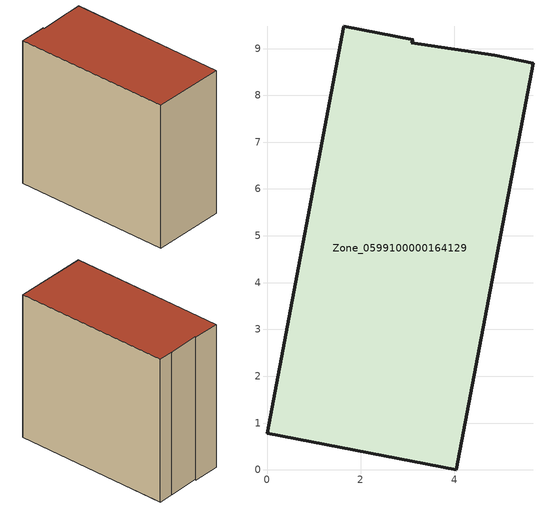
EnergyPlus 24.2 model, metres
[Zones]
Zone_0599100000164129
 floor ground (C_G): 1.64,9.48 3.12,9.19 3.08,9.12 4.86,8.85 5.68,8.69 4.04,0 0,0.78 z0
 wall outside (C_F): 1.64,9.48 0,0.78 4.04,0 5.68,8.69 4.86,8.85 3.08,9.12 3.12,9.19 1.64,9.48 z0:8.26
 roof outside (C_R): 3.12,9.19 1.64,9.48 0,0.78 4.04,0 5.68,8.69 4.86,8.85 3.08,9.12 z8.26
[BUILDING]
Pand.0599100000164129: North Axis=0; Terrain=City; Loads Convergence Tolerance Value=0.04; Temperature Convergence Tolerance Value=0.4; Solar Distribution=FullExterior; Maximum Number of Warmup Days=25; Minimum Number of Warmup Days=1
[Site:Location]
Rotterdam.The.Hague.AP_ZH_NLD Design_Conditions: Latitude=51.96; Longitude=4.45; Time Zone=1; Elevation=-4.5
[SITE:GROUNDTEMPERATURE:BUILDINGSURFACE]
18, 18, 18, 18, 18, 18, 18, 18, 18, 18, 18, 18
[MATERIAL] Thermal Absorptance=0.9; Solar Absorptance=0.7; Visible Absorptance=0.7
Name | Roughness | Thickness | Conductivity | Density | Specific Heat
G.TI.1946-1964 | MediumSmooth | 0.15 | 1 | 540 | 1210
F.TI.1946-1964 | Rough | 0.3 | 0.857143 | 1920 | 840
R.TI.1946-1964 | MediumRough | 0.2 | 0.277778 | 1500 | 1000
[CONSTRUCTION]
C_G: G.TI.1946-1964
C_F: F.TI.1946-1964
C_R: R.TI.1946-1964
[ZONE]
Zone_0599100000164129: Type=1; Multiplier=1; Ceiling Height=Autocalculate; Volume=Autocalculate; Floor Area=autocalculate; Part of Total Floor Area=Yes
[ZONEINFILTRATION:DESIGNFLOWRATE]
Infil_Zone_0599100000164129: Zone or ZoneList or Space or SpaceList=Zone_0599100000164129; Schedule=AlwaysOn; Design Flow Rate Calculation Method=Flow/Area; Flow Rate per Floor Area=0.003; Constant Term Coefficient=1; Temperature Term Coefficient=0; Velocity Term Coefficient=0; Velocity Squared Term Coefficient=0
[HVACTEMPLATE:ZONE:IDEALLOADSAIRSYSTEM]
Zone_0599100000164129: Maximum Heating Supply Air Temperature=50; Minimum Cooling Supply Air Temperature=13; Maximum Heating Supply Air Humidity Ratio=0.0156; Minimum Cooling Supply Air Humidity Ratio=0.0077; Heating Limit=NoLimit; Cooling Limit=NoLimit; Dehumidification Control Type=ConstantSensibleHeatRatio; Cooling Sensible Heat Ratio=0.7; Dehumidification Setpoint=60; Humidification Control Type=None; Humidification Setpoint=30; Outdoor Air Method=None; Outdoor Air Flow Rate per Person=0.00944; Outdoor Air Flow Rate per Zone Floor Area=0; Outdoor Air Flow Rate per Zone=0; Demand Controlled Ventilation Type=None; Outdoor Air Economizer Type=NoEconomizer; Heat Recovery Type=None; Sensible Heat Recovery Effectiveness=0.7; Latent Heat Recovery Effectiveness=0.65
[ZONECONTROL:THERMOSTAT]
ThermostatControl_Zone_0599100000164129: Zone or ZoneList=Zone_0599100000164129; Control Type Schedule=DualSetpointControlType; Control 1=Thermostat_Zone_0599100000164129; Temperature Difference Between Cutout And Setpoint=0
[THERMOSTATSETPOINT:DUALSETPOINT]
Thermostat_Zone_0599100000164129: Heating Setpoint Temperature Schedule=HeatingSetpoint_Zone_0599100000164129; Cooling Setpoint Temperature Schedule=CoolingSetpoint_Zone_0599100000164129
[SCHEDULE:COMPACT]
HeatingSetpoint_Zone_0599100000164129: Through: 12/31, For: AllDays, Until: 24:00, 21
CoolingSetpoint_Zone_0599100000164129: Through: 12/31, For: AllDays, Until: 24:00, 24
DualSetpointControlType: Through: 12/31, For: AllDays, Until: 24:00, 4
AlwaysOn: Through: 12/31, For: AllDays, Until: 24:00, 1
